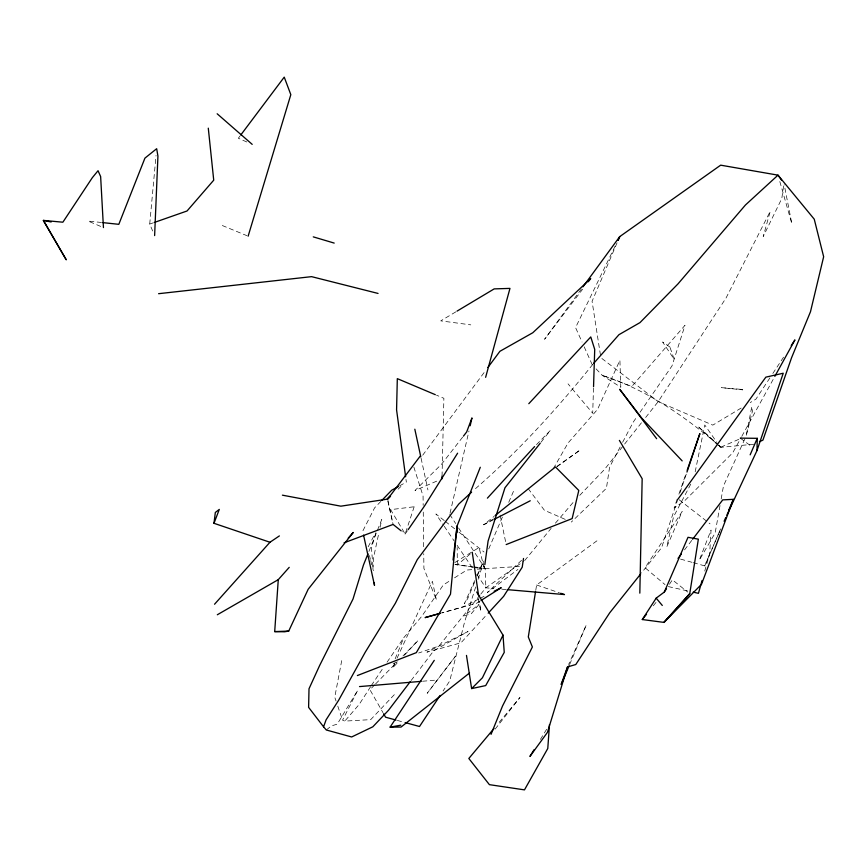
<?xml version="1.0" encoding="UTF-8"?>
<svg xmlns="http://www.w3.org/2000/svg" width="867" height="867" viewBox="0 0 867 867"><rect width="100%" height="100%" fill="white"/><g stroke="black" fill="none" stroke-linecap="round" stroke-linejoin="round"><path stroke-width="0.65" stroke-dasharray="4.33 3.25" d="M442.051 476.167L443.882 398.3L436.535 395.189M593.505 387.972L592.703 413.245L568.048 383.853M372.908 569.413L373.395 558.359L378.977 532.436M152.668 230.98L149.72 224.065L156.049 155.431M484.664 565.956L484.295 568.579L479.158 567.885M783.605 185.939L781.796 198.521L763.209 236.539L770.275 211.266L726.069 297.966L658.194 401.638L644.788 418.566M535.763 590.319L536.619 584.987L597.623 540.314M720.022 505.515L715.156 532.988L699.322 560.115L711.038 530.095L709.672 553.655L704.242 572.849M721.171 498.969L723.49 485.888L745.555 437.38M341.706 660.654L334.749 697.22L336.049 701.045M695.171 471.821L704.795 425.014L716.651 442.04M380.093 527.255L381.773 519.474L377.329 530.539M450.049 513.177L468.971 430.964M375.91 532.685L371.455 548.096L373.298 570.714M475.68 586.959L464.712 621.509L449.724 680.974L443.091 690.966M478.118 579.275L483.407 562.64M677.929 499.002L661.575 547.727L641.493 572.924M680.075 492.586L686.967 472.071M677.16 499.219L674.103 508.051L685.038 500.378L732.723 452.812L741.155 437.521M678.904 494.168L686.328 472.71M368.919 551.434L376.831 531.764M395.168 658.79L403.805 637.678L421.676 616.437L443.351 584.922L450.06 580.673M474.542 582.418L467.725 598.598L464.333 603.844L474.683 580.684M477.695 574.951L483.461 561.252M569.619 664.566L586.244 625.107L568.622 664.48M617.066 242.825L592.074 301.293L600.658 356.402M693.286 562.672L704.73 565.891L720.856 528.545M488.717 548.93L502.427 517.035M508.745 502.318L514.543 488.825M704.73 565.891L718.526 533.844M719.057 532.609L720.65 528.913M476.861 575.807L483.396 561.177M394.853 663.049L392.621 667.958L398.072 662.074M397.086 658.14L432.384 581.313L436.469 600.213L423.909 568.416L423.735 553.666M615.017 246.315L575.569 327.596L582.039 342.021M394.301 694.684L370.708 719.632L344.795 721.106L342.563 720.152L357.768 690.23L337.252 724.151L331.422 725.896L326.295 729.981M368.182 546.806L375.032 533.769M620.143 447.004L609.609 467.075L606.412 488.262L571.32 522.064M622.625 442.278L633.17 422.207L636.974 416.702M690.761 484.144L673.561 516.754L666.788 546.882L682.188 511.508L645.07 567.755L665.043 584.618M741.794 436.35L774.188 377.546M553.33 468.657L568.091 442.95L597.536 409.397L619.905 360.271L620.805 387.256L602.262 375.357L594.09 366.774M540.401 739.41L547.38 728.052M370.599 686.697L359.209 704.405L344.795 721.106M371.314 685.591L383.247 667.796M769.896 377.914L755.916 399.156L750.237 402.57M772.844 373.439L783.887 356.673M669.443 584.282L672.391 579.828L687.704 592.063M387.061 662.215L403.805 637.678M407.414 530.756L405.16 534.018L402.147 531.623M640.019 412.28L671.979 365.95L684.995 325.309L631.805 386.433L602.262 375.357C646.544 389.565 685.298 416.734 720.379 446.678L717.432 444.002M581.356 289.014L544.584 339.246L582.624 289.21M422.706 455.186L485.433 370.783M239.942 136.108L238.338 138.254L247.572 142.329M411.131 680.508L433.749 650.738L468.05 631.479L426.922 652.168L460.919 642.837L487.287 614.15M684.529 549.884L691.844 540.304M462.62 437.163L441.596 464.148L414.99 490.527L439.526 479.917M495.176 729.082L519.983 697.469L497.441 724.357M541.062 442.159L550.296 430.487L535.513 445.638M641.439 422.803L604.581 469.361L579.351 495.761M653.295 605.805L656.677 601.579M480.004 595.076L439.005 645.98L418.685 653.003M480.849 594.036L485.867 587.804L523.549 561.383M524.654 560.602L551.13 528.35M555.4 523.159L574.669 500.649M592.757 364.422C556.484 409.527 517.48 452.401 473.588 490.299M404.434 655.214L418.067 640.507L402.971 655.951M380.884 501.386L374.577 507.889L362.72 531.178L363.295 533.812M374.652 684.897L369.938 689.72L382.965 712.62M375.595 683.933L397.303 661.738M398.094 489.183L400.944 486.485M521.566 560.299L487.33 592.519L517.924 569.446M470.261 553.937L457.31 564.937L454.947 564.439M493.236 519.864L483.688 524.795L494.092 516.407M556.896 466.771L580.175 449.995L557.015 466.348M454.536 577.834L466.836 570.042L472.06 569.608M479.96 601.145L476.601 603.269L441.834 612.947M454.796 562.564L479.072 547.5L484.295 568.579L479.017 567.798M741.166 408.043L712.804 425.123L658.194 401.638L600.864 357.713M455.847 311.838L440.75 320.866L470.781 324.865M483.688 524.795L493.529 518.954M399.579 485.856L406.341 482.095L405.973 479.429M478.952 598.913L463.704 606.586L441.823 612.839M480.123 598.317L485.997 595.369M393.141 663.764L396.707 662.117M738.749 439.363L720.347 447.372L697.751 426.206L716.445 443.113M149.72 224.065L153.459 222.754M753.759 444.24L720.347 447.372L717.388 443.113M422.576 681.234L434.649 680.216M477.294 569.175L522.14 566.259M476.785 574.377L485.867 587.804L493.865 588.498M501.852 589.181L505.851 589.527M101.472 222.483L88.131 221.063L102.263 227.089M472.732 567.018L457.31 564.937L457.191 547.5M455.229 564.319L472.407 566.834M668.349 586.591L687.975 590.98M397.314 720.423L403.838 722.211M680.573 559.107L692.018 562.315M536.619 584.987L559.421 592.822M222.331 225.528L246.889 235.672M565.208 519.387L544.433 510.284L528.025 488.414M740.288 438.128L751.776 446.646M679.186 499.793L710.04 523.831M444.272 520.568L435.906 513.958L443.47 525.153M445.313 521.403L454.731 528.837M458.914 532.143L484.024 551.976M444.229 526.269L454.07 540.813M457.104 545.289L472.244 567.668M449.745 514.478L455.652 523.484M458.6 527.992L485.13 568.524L485.867 587.804M584.195 346.833L592.28 364.877M337.783 706.139L342.563 720.152M413.862 467.096L423.063 496L423.172 505.385M779.823 181.55L791.853 223.751L784.223 184.725M369.45 555.552L370.393 559.334M370.708 560.591L372.279 566.888M387.863 501.234L392.794 523.148M478.096 598.544L480.925 611.603L479.386 601.048M421.091 458.253L427.93 489.942M387.939 500.357L393.087 524.437M500.086 515.063L505.916 543.273M423.259 512.094L423.681 548.302M751.656 407.349L746.108 436.166L752.448 411.164L751.656 407.349M414.155 506.762L405.16 534.018L390.627 509.644L414.155 506.762M455.468 656.221L427.236 693.21L455.468 656.221M478.909 604.592L471.247 613.771L463.997 615.884L478.909 604.592M740.7 389.316L721.431 387.657L742.791 389.857L740.7 389.316M669.898 347.028L662.637 341.988L674.223 359.415L669.898 347.028"/><path stroke-width="1.3" d="M639.824 593.147L642.165 478.725L619.385 440.403M726.828 515.171L756.999 450.526L757.259 438.323L740.288 438.128M441.986 478.855L442.051 476.167M593.548 386.649L594.719 349.401L590.774 336.938L528.805 403.697M154.629 235.586L157.924 156.114L156.678 148.701L144.93 158.13L118.812 224.325L102.805 222.624M348.22 538.114L353.205 532.49L308.143 589.311L288.722 631.089L284.56 631.783L274.698 631.599L278.274 579.665L289.22 567.354M549.472 724.639L547.781 748.481L524.481 789.87L489.4 784.657L468.83 758.484L493.973 728.497M453.051 560.017L457.05 526.031L480.285 467.27M213.986 523.3L215.33 512.451L219.297 509.406L213.986 523.3L269.962 542.254L279.38 535.914M484.837 564.645L488.088 541.062L504.973 487.763L540.228 443.221M523.516 558.456L522.216 567.202L503.64 596.344L488.186 613.164M689.742 593.7L663.97 622.398L689.742 593.7L698.358 539.155L688.008 537.312L664.295 592.063L656.178 598.154L642.295 619.537L663.97 622.398L701.501 584.325L733.395 499.338L722.731 499.88L692.657 539.241M535.546 591.652L528.306 636.952L532.381 646.977L502.524 706.02L491.047 734.349M470.163 425.751L471.973 417.916L466.663 431.972L463.433 436.123M485.628 377.329L509.969 288.397L494.179 288.895L457.007 311.134M702.064 580.522L698.444 593.321L693.21 592.15M248.125 236.182L290.824 94.655L284.235 77.13L240.744 135.035M640.659 573.976L609.707 612.817L575.775 664.534L567.517 666.94L547.445 732.355L529.932 756.447L534.126 749.63M686.967 472.071L699.875 433.598L687.206 470.196M756.999 450.526L783.237 373.233L765.843 377.145L678.124 498.958M410.329 681.57L388.514 710.268L372.821 726.806L351.655 736.972L326.295 729.981L323.564 726.806L326.09 719.827L338.553 700.406L365.256 652.19L395.33 603.334L417.255 559.67L458.73 504.085L471.605 492.131M561.177 684.291L567.517 666.94M367.933 553.894L363.479 564.948L353.01 599.043L319.609 665.563L309.01 688.766L308.609 707.353L323.564 726.806M561.307 684.301L569.099 665.802M618.128 240.343L619.732 236.615L720.672 165.163L778.002 175.156L814.243 219.178L823.65 256.74L810.482 311.752L791.56 357.757L762.906 440.143L759.481 441.682M750.161 454.828L757.259 438.323M728.616 510.435L733.395 499.338M724.108 521.251L725.744 517.599M476.687 592.02L503.012 635.132L482.431 677.777L471.626 688.593L466.479 655.409M617.965 240.246L619.732 236.615L582.96 286.836M774.838 376.365L794.931 339.907L791.246 345.5M457.603 453.203L424.667 505.732L408.162 529.672M469.567 672.987L401.042 727.055L390.107 727.131L434.28 660.351M664.295 592.063L666.506 588.726M440.143 695.41L419.509 726.503L405.149 722.569M487.85 367.532L499.912 351.298L532.804 332.733L590.72 278.567L588.292 281.753M282.404 495.165L340.85 506.176L387.668 499.089L420.105 456.27M678.027 558.391L681.278 554.132M642.295 619.537L646.522 614.248M593.635 363.425L618.962 334.684L639.987 322.611L677.961 283.932L745.447 205.002L778.002 175.156L781.731 180.325M214.55 604.234L269.962 542.254M487.406 498.146L534.592 446.592M381.783 500.454L391.689 490.234L398.452 486.485M387.668 499.089L390.508 496.39M387.278 498.655L390.204 496.043M495.133 515.572L555.476 466.945L578.788 490.451L572.144 518.607L506.176 544.563M481.087 600.43L501.245 587.685L494.201 591.229M217.324 614.757L278.274 579.665M494.439 519.246L530.257 500.768M357.377 675.545L416.312 652.656L450.493 594.144L457.05 526.031L457.093 532.739M344.069 542.807L393.087 524.437L401.139 530.832M154.705 222.32L187.044 210.984L213.726 180.173L208.286 128.164M439.244 613.565L425.09 617.607L440.544 613.305M471.626 688.593L485.704 685.58L504.247 652.374L503.012 635.132M390.107 727.131L400.771 725.191M158.596 293.696L311.578 276.649L378.055 293.436M359.512 686.588L421.232 681.354M274.698 631.599L288.722 631.089M507.184 589.636L564.482 594.567L560.678 593.256M474.021 567.191L477.88 567.712M51.164 221.974L43.35 220.402L66.174 259.677L43.35 220.402L62.879 222.201L92.325 177.681L98.047 170.712L100.637 176.565L103.444 227.588M396.002 720.065L385.566 717.193L383.615 713.758M313.269 236.864L334.196 243.085M435.31 394.68L397.314 378.641L396.577 409.907L405.615 476.752M217.162 113.772L252.199 144.366M682.177 460.897L642.024 418.447L619.71 389.326L656.644 438.691M656.178 598.154L662.29 605.448M363.576 535.134L374.49 585.355L374.273 582.689M414.827 429.208L420.809 456.931M472.244 552.236L478.617 595.77"/></g></svg>
